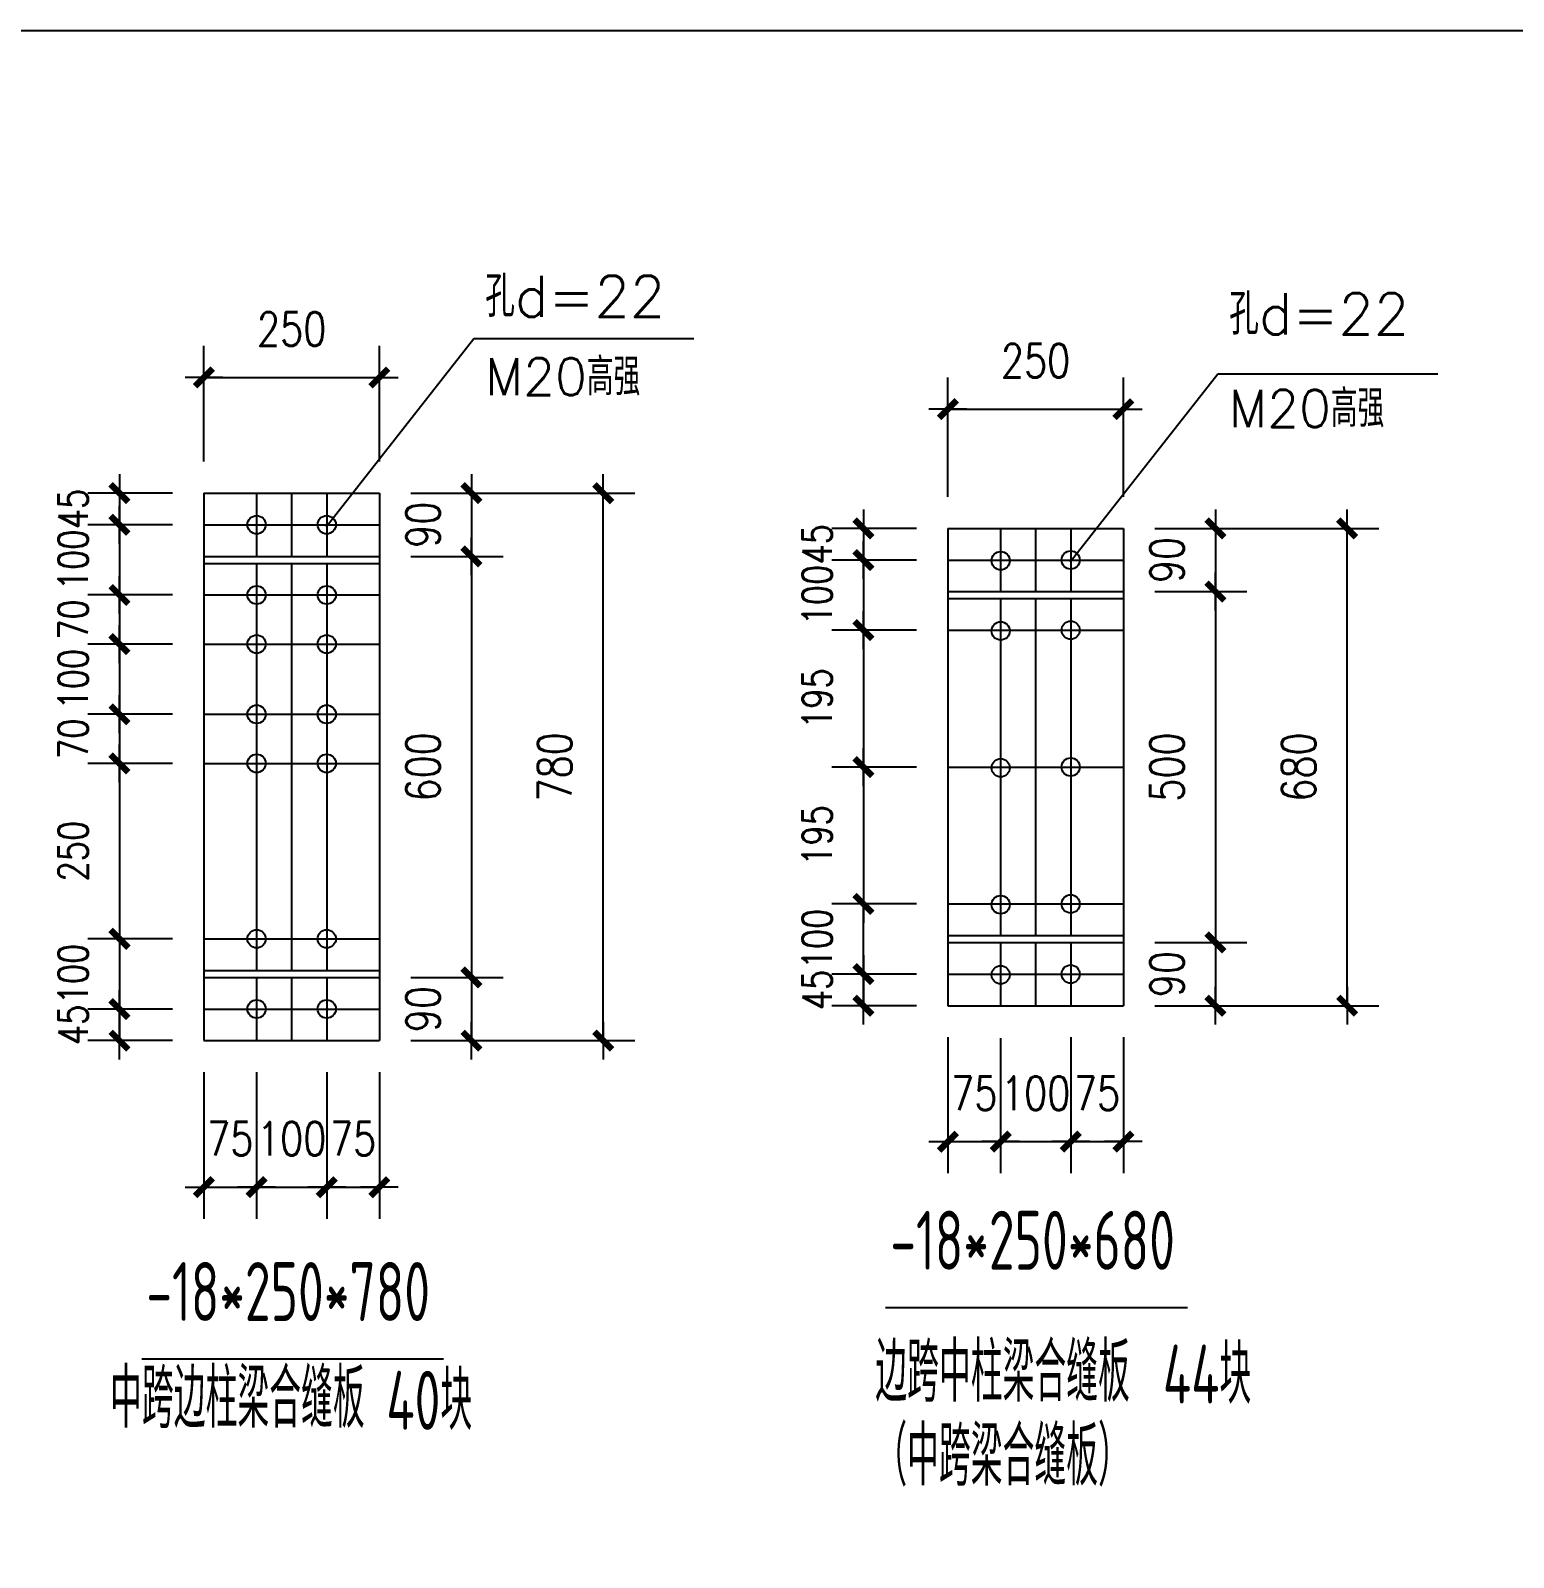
# Model space of a CAD drawing. Header units: millimetres. Extents: x 2451220 to 4527627, y -5186613 to -1639140.
# Drawn here: x 2460453 to 2464680, y -1681099 to -1676748 of the extents above; entities that cross this region are included whole.
import ezdxf

# ---------------------------------------------------------------- set-up
doc = ezdxf.new("R2010")
doc.units = ezdxf.units.MM
doc.header["$LTSCALE"] = 1000
doc.header["$PDMODE"] = 34
doc.linetypes.add('CENTER', pattern=[50.8, 31.75, -6.35, 6.35, -6.35])
doc.layers.add('轴线层', color=1, linetype='CENTER', lineweight=15)
doc.layers.add('钢架', color=7, linetype='Continuous', lineweight=25)
doc.styles.add('DIM_FONT', font='simplex.shx', dxfattribs={"width": 0.8, "bigfont": 'hztxt.shx'})
doc.styles.add('hz', font='gbenor.shx', dxfattribs={"width": 0.75, "height": 100, "bigfont": 'gbcbig.shx'})
doc.styles.get("Standard").update_dxf_attribs({"font": 'txt', "bigfont": 'gbcbig.shx'})
doc.dimstyles.new('WGH(2)', dxfattribs={"dimscale": 1.2, "dimtxt": 100, "dimasz": 0.5, "dimexe": 75, "dimexo": 75, "dimgap": 75, "dimtad": 1, "dimdec": 0, "dimlfac": 0.5, "dimzin": 0, "dimdsep": 46, "dimtxsty": 'DIM_FONT', "dimblk1": '_DIMX', "dimblk2": '_DIMX', "dimsah": 1, "dimcen": 0.09, "dimclrd": 3, "dimclre": 3, "dimclrt": 7, "dimadec": 0, "dimazin": 0, "dimtfac": 1, "dimtdec": 0, "dimtix": 1, "dimtmove": 2, "dimatfit": 3, "dimldrblk": '_DIMX', "dimfxl": 1, "dimtolj": 1, "dimtzin": 0, "dimarcsym": 0})

# ---------------------------------------------------------------- blocks, each defined once
blk = doc.blocks.new('_DIMX')
blk.add_line((-150, 0), (150, 0))
at = {"const_width": 50}
blk.add_lwpolyline([(-70, -70), (70, 70)], dxfattribs=at)
blk = doc.blocks.new('*D1633')
at = {"color": 3, "lineweight": -2}
for p, q in [((2460857.3, -1678066.5), (2460616.5, -1678066.5)), ((2460706.5, -1678066.2), (2460706.5, -1678065.8)), ((2460706.5, -1678066.5), (2460706.5, -1678156.5)), ((2460857.3, -1678156.5), (2460616.5, -1678156.5)), ((2460706.5, -1678156.9), (2460706.5, -1678157.3))]:
    blk.add_line(p, q, dxfattribs=at)
at = {"layer": 'Defpoints', "color": 0}
for p in [(2460947.3, -1678066.5), (2460706.5, -1678156.5), (2460947.3, -1678156.5)]:
    blk.add_point(p, dxfattribs=at)
at = {"color": 3, "lineweight": -2, "xscale": 0.36, "yscale": 0.36, "zscale": 0.36}
for p, rotation in [((2460706.5, -1678066.5), 270), ((2460706.5, -1678156.5), 90)]:
    blk.add_blockref('_DIMX', p, dxfattribs=dict(at, rotation=rotation))
at = {"color": 7, "insert": (2460574.5, -1678111.5), "char_height": 84, "attachment_point": 5, "rotation": 90, "style": 'DIM_FONT'}
blk.add_mtext('\\A1;45', dxfattribs=at)
blk = doc.blocks.new('*D1634')
at = {"color": 3, "lineweight": -2}
for p, q in [((2460767.3, -1678156.5), (2460616.5, -1678156.5)), ((2460706.5, -1678156.2), (2460706.5, -1678155.8)), ((2460706.5, -1678156.5), (2460706.5, -1678356.5)), ((2460857.3, -1678356.5), (2460616.5, -1678356.5)), ((2460706.5, -1678356.9), (2460706.5, -1678357.3))]:
    blk.add_line(p, q, dxfattribs=at)
at = {"layer": 'Defpoints', "color": 0}
for p in [(2460857.3, -1678156.5), (2460706.5, -1678356.5), (2460947.3, -1678356.5)]:
    blk.add_point(p, dxfattribs=at)
at = {"color": 3, "lineweight": -2, "xscale": 0.36, "yscale": 0.36, "zscale": 0.36}
for p, rotation in [((2460706.5, -1678156.5), 270), ((2460706.5, -1678356.5), 90)]:
    blk.add_blockref('_DIMX', p, dxfattribs=dict(at, rotation=rotation))
at = {"color": 7, "insert": (2460574.5, -1678256.5), "char_height": 84, "attachment_point": 5, "rotation": 90, "style": 'DIM_FONT'}
blk.add_mtext('\\A1;100', dxfattribs=at)
blk = doc.blocks.new('*D1635')
at = {"color": 3, "lineweight": -2}
for p, q in [((2460857.3, -1678356.5), (2460616.5, -1678356.5)), ((2460706.5, -1678356.2), (2460706.5, -1678355.8)), ((2460706.5, -1678356.5), (2460706.5, -1678496.5)), ((2460857.3, -1678496.5), (2460616.5, -1678496.5)), ((2460706.5, -1678496.9), (2460706.5, -1678497.3))]:
    blk.add_line(p, q, dxfattribs=at)
at = {"layer": 'Defpoints', "color": 0}
for p in [(2460947.3, -1678356.5), (2460706.5, -1678496.5), (2460947.3, -1678496.5)]:
    blk.add_point(p, dxfattribs=at)
at = {"color": 3, "lineweight": -2, "xscale": 0.36, "yscale": 0.36, "zscale": 0.36}
for p, rotation in [((2460706.5, -1678356.5), 270), ((2460706.5, -1678496.5), 90)]:
    blk.add_blockref('_DIMX', p, dxfattribs=dict(at, rotation=rotation))
at = {"color": 7, "insert": (2460574.5, -1678426.5), "char_height": 84, "attachment_point": 5, "rotation": 90, "style": 'DIM_FONT'}
blk.add_mtext('\\A1;70', dxfattribs=at)
blk = doc.blocks.new('*D1636')
at = {"color": 3, "lineweight": -2}
for p, q in [((2460857.3, -1679536.5), (2460616.5, -1679536.5)), ((2460706.5, -1679536.2), (2460706.5, -1679535.8)), ((2460706.5, -1679536.5), (2460706.5, -1679626.5)), ((2460857.3, -1679626.5), (2460616.5, -1679626.5)), ((2460706.5, -1679626.9), (2460706.5, -1679627.3))]:
    blk.add_line(p, q, dxfattribs=at)
at = {"layer": 'Defpoints', "color": 0}
for p in [(2460947.3, -1679536.5), (2460706.5, -1679626.5), (2460947.3, -1679626.5)]:
    blk.add_point(p, dxfattribs=at)
at = {"color": 3, "lineweight": -2, "xscale": 0.36, "yscale": 0.36, "zscale": 0.36}
for p, rotation in [((2460706.5, -1679536.5), 270), ((2460706.5, -1679626.5), 90)]:
    blk.add_blockref('_DIMX', p, dxfattribs=dict(at, rotation=rotation))
at = {"color": 7, "insert": (2460574.5, -1679581.5), "char_height": 84, "attachment_point": 5, "rotation": 90, "style": 'DIM_FONT'}
blk.add_mtext('\\A1;45', dxfattribs=at)
blk = doc.blocks.new('*D1637')
at = {"color": 3, "lineweight": -2}
for p, q in [((2460947.3, -1677976.5), (2460947.3, -1677646.7)), ((2461447.3, -1677976.5), (2461447.3, -1677646.7)), ((2460947.7, -1677736.7), (2461447, -1677736.7))]:
    blk.add_line(p, q, dxfattribs=at)
at = {"layer": 'Defpoints', "color": 0}
for p in [(2461447.3, -1677736.7), (2460947.3, -1678066.5), (2461447.3, -1678066.5)]:
    blk.add_point(p, dxfattribs=at)
at = {"color": 3, "lineweight": -2, "xscale": 0.36, "yscale": 0.36, "zscale": 0.36, "rotation": 180}
blk.add_blockref('_DIMX', (2460947.3, -1677736.7), dxfattribs=at)
at = {"color": 3, "lineweight": -2, "xscale": 0.36, "yscale": 0.36, "zscale": 0.36}
blk.add_blockref('_DIMX', (2461447.3, -1677736.7), dxfattribs=at)
at = {"color": 7, "insert": (2461197.3, -1677598.7), "char_height": 96, "attachment_point": 5, "style": 'DIM_FONT'}
blk.add_mtext('\\A1;250', dxfattribs=at)
blk = doc.blocks.new('*D350')
at = {"color": 3, "lineweight": -2}
for p, q in [((2461537.3, -1678066.5), (2461799.7, -1678066.5)), ((2461709.7, -1678066.2), (2461709.7, -1678065.8)), ((2461709.7, -1678066.5), (2461709.7, -1678246.5)), ((2461537.3, -1678246.5), (2461799.7, -1678246.5)), ((2461709.7, -1678246.9), (2461709.7, -1678247.3))]:
    blk.add_line(p, q, dxfattribs=at)
at = {"layer": 'Defpoints', "color": 0}
for p in [(2461447.3, -1678066.5), (2461447.3, -1678246.5), (2461709.7, -1678246.5)]:
    blk.add_point(p, dxfattribs=at)
at = {"color": 3, "lineweight": -2, "xscale": 0.36, "yscale": 0.36, "zscale": 0.36}
for p, rotation in [((2461709.7, -1678066.5), 270), ((2461709.7, -1678246.5), 90)]:
    blk.add_blockref('_DIMX', p, dxfattribs=dict(at, rotation=rotation))
at = {"color": 7, "insert": (2461571.7, -1678156.5), "char_height": 96, "attachment_point": 5, "rotation": 90, "style": 'DIM_FONT'}
blk.add_mtext('\\A1;90', dxfattribs=at)
blk = doc.blocks.new('*D1638')
at = {"color": 3, "lineweight": -2}
for p, q in [((2461537.3, -1678246.5), (2461799.7, -1678246.5)), ((2461709.7, -1678246.9), (2461709.7, -1679446.2)), ((2461537.3, -1679446.5), (2461799.7, -1679446.5))]:
    blk.add_line(p, q, dxfattribs=at)
at = {"layer": 'Defpoints', "color": 0}
for p in [(2461447.3, -1678246.5), (2461447.3, -1679446.5), (2461709.7, -1679446.5)]:
    blk.add_point(p, dxfattribs=at)
at = {"color": 3, "lineweight": -2, "xscale": 0.36, "yscale": 0.36, "zscale": 0.36}
for p, rotation in [((2461709.7, -1678246.5), 90), ((2461709.7, -1679446.5), 270)]:
    blk.add_blockref('_DIMX', p, dxfattribs=dict(at, rotation=rotation))
at = {"color": 7, "insert": (2461571.7, -1678846.5), "char_height": 96, "attachment_point": 5, "rotation": 90, "style": 'DIM_FONT'}
blk.add_mtext('\\A1;600', dxfattribs=at)
blk = doc.blocks.new('*D1639')
at = {"color": 3, "lineweight": -2}
for p, q in [((2461537.3, -1679446.5), (2461799.7, -1679446.5)), ((2461709.7, -1679446.2), (2461709.7, -1679445.8)), ((2461709.7, -1679446.5), (2461709.7, -1679626.5)), ((2461537.3, -1679626.5), (2461799.7, -1679626.5)), ((2461709.7, -1679626.9), (2461709.7, -1679627.3))]:
    blk.add_line(p, q, dxfattribs=at)
at = {"layer": 'Defpoints', "color": 0}
for p in [(2461447.3, -1679446.5), (2461447.3, -1679626.5), (2461709.7, -1679626.5)]:
    blk.add_point(p, dxfattribs=at)
at = {"color": 3, "lineweight": -2, "xscale": 0.36, "yscale": 0.36, "zscale": 0.36}
for p, rotation in [((2461709.7, -1679446.5), 270), ((2461709.7, -1679626.5), 90)]:
    blk.add_blockref('_DIMX', p, dxfattribs=dict(at, rotation=rotation))
at = {"color": 7, "insert": (2461571.7, -1679536.5), "char_height": 96, "attachment_point": 5, "rotation": 90, "style": 'DIM_FONT'}
blk.add_mtext('\\A1;90', dxfattribs=at)
blk = doc.blocks.new('*D1640')
at = {"color": 3, "lineweight": -2}
for p, q in [((2461537.3, -1678066.5), (2462175.3, -1678066.5)), ((2462085.3, -1679626.2), (2462085.3, -1678066.9)), ((2461537.3, -1679626.5), (2462175.3, -1679626.5))]:
    blk.add_line(p, q, dxfattribs=at)
at = {"layer": 'Defpoints', "color": 0}
for p in [(2461447.3, -1678066.5), (2462085.3, -1678066.5), (2461447.3, -1679626.5)]:
    blk.add_point(p, dxfattribs=at)
at = {"color": 3, "lineweight": -2, "xscale": 0.36, "yscale": 0.36, "zscale": 0.36}
for p, rotation in [((2462085.3, -1678066.5), 90), ((2462085.3, -1679626.5), 270)]:
    blk.add_blockref('_DIMX', p, dxfattribs=dict(at, rotation=rotation))
at = {"color": 7, "insert": (2461947.3, -1678846.5), "char_height": 96, "attachment_point": 5, "rotation": 90, "style": 'DIM_FONT'}
blk.add_mtext('\\A1;780', dxfattribs=at)
blk = doc.blocks.new('*D351')
at = {"color": 3, "lineweight": -2}
for p, q in [((2460947.3, -1679716.5), (2460947.3, -1680134)), ((2461097.3, -1679716.5), (2461097.3, -1680134)), ((2460947, -1680044), (2460946.6, -1680044)), ((2460947.3, -1680044), (2461097.3, -1680044)), ((2461097.7, -1680044), (2461098, -1680044))]:
    blk.add_line(p, q, dxfattribs=at)
at = {"layer": 'Defpoints', "color": 0}
for p in [(2460947.3, -1679626.5), (2461097.3, -1679626.5), (2461097.3, -1680044)]:
    blk.add_point(p, dxfattribs=at)
at = {"color": 3, "lineweight": -2, "xscale": 0.36, "yscale": 0.36, "zscale": 0.36}
blk.add_blockref('_DIMX', (2460947.3, -1680044), dxfattribs=at)
at = {"color": 3, "lineweight": -2, "xscale": 0.36, "yscale": 0.36, "zscale": 0.36, "rotation": 180}
blk.add_blockref('_DIMX', (2461097.3, -1680044), dxfattribs=at)
at = {"color": 7, "insert": (2461022.3, -1679906), "char_height": 96, "attachment_point": 5, "style": 'DIM_FONT'}
blk.add_mtext('\\A1;75', dxfattribs=at)
blk = doc.blocks.new('*D1641')
at = {"color": 3, "lineweight": -2}
for p, q in [((2461097.3, -1679716.5), (2461097.3, -1680134)), ((2461297.3, -1679716.5), (2461297.3, -1680134)), ((2461097, -1680044), (2461096.6, -1680044)), ((2461097.3, -1680044), (2461297.3, -1680044)), ((2461297.7, -1680044), (2461298, -1680044))]:
    blk.add_line(p, q, dxfattribs=at)
at = {"layer": 'Defpoints', "color": 0}
for p in [(2461097.3, -1679626.5), (2461297.3, -1679626.5), (2461297.3, -1680044)]:
    blk.add_point(p, dxfattribs=at)
at = {"color": 3, "lineweight": -2, "xscale": 0.36, "yscale": 0.36, "zscale": 0.36}
blk.add_blockref('_DIMX', (2461097.3, -1680044), dxfattribs=at)
at = {"color": 3, "lineweight": -2, "xscale": 0.36, "yscale": 0.36, "zscale": 0.36, "rotation": 180}
blk.add_blockref('_DIMX', (2461297.3, -1680044), dxfattribs=at)
at = {"color": 7, "insert": (2461197.3, -1679906), "char_height": 96, "attachment_point": 5, "style": 'DIM_FONT'}
blk.add_mtext('\\A1;100', dxfattribs=at)
blk = doc.blocks.new('*D1642')
at = {"color": 3, "lineweight": -2}
for p, q in [((2461297.3, -1679716.5), (2461297.3, -1680134)), ((2461447.3, -1679716.5), (2461447.3, -1680134)), ((2461297, -1680044), (2461296.6, -1680044)), ((2461297.3, -1680044), (2461447.3, -1680044)), ((2461447.7, -1680044), (2461448, -1680044))]:
    blk.add_line(p, q, dxfattribs=at)
at = {"layer": 'Defpoints', "color": 0}
for p in [(2461297.3, -1679626.5), (2461447.3, -1679626.5), (2461447.3, -1680044)]:
    blk.add_point(p, dxfattribs=at)
at = {"color": 3, "lineweight": -2, "xscale": 0.36, "yscale": 0.36, "zscale": 0.36}
blk.add_blockref('_DIMX', (2461297.3, -1680044), dxfattribs=at)
at = {"color": 3, "lineweight": -2, "xscale": 0.36, "yscale": 0.36, "zscale": 0.36, "rotation": 180}
blk.add_blockref('_DIMX', (2461447.3, -1680044), dxfattribs=at)
at = {"color": 7, "insert": (2461372.3, -1679906), "char_height": 96, "attachment_point": 5, "style": 'DIM_FONT'}
blk.add_mtext('\\A1;75', dxfattribs=at)
blk = doc.blocks.new('*D1643')
at = {"color": 3, "lineweight": -2}
for p, q in [((2460857.3, -1679336.5), (2460616.5, -1679336.5)), ((2460706.5, -1679336.2), (2460706.5, -1679335.8)), ((2460706.5, -1679336.5), (2460706.5, -1679536.5)), ((2460857.3, -1679536.5), (2460616.5, -1679536.5)), ((2460706.5, -1679536.9), (2460706.5, -1679537.3))]:
    blk.add_line(p, q, dxfattribs=at)
at = {"layer": 'Defpoints', "color": 0}
for p in [(2460947.3, -1679336.5), (2460706.5, -1679536.5), (2460947.3, -1679536.5)]:
    blk.add_point(p, dxfattribs=at)
at = {"color": 3, "lineweight": -2, "xscale": 0.36, "yscale": 0.36, "zscale": 0.36}
for p, rotation in [((2460706.5, -1679336.5), 270), ((2460706.5, -1679536.5), 90)]:
    blk.add_blockref('_DIMX', p, dxfattribs=dict(at, rotation=rotation))
at = {"color": 7, "insert": (2460574.5, -1679436.5), "char_height": 84, "attachment_point": 5, "rotation": 90, "style": 'DIM_FONT'}
blk.add_mtext('\\A1;100', dxfattribs=at)
blk = doc.blocks.new('*D352')
at = {"color": 3, "lineweight": -2}
for p, q in [((2460857.3, -1678836.5), (2460616.5, -1678836.5)), ((2460706.5, -1678836.9), (2460706.5, -1679336.2)), ((2460857.3, -1679336.5), (2460616.5, -1679336.5))]:
    blk.add_line(p, q, dxfattribs=at)
at = {"layer": 'Defpoints', "color": 0}
for p in [(2460947.3, -1678836.5), (2460706.5, -1679336.5), (2460947.3, -1679336.5)]:
    blk.add_point(p, dxfattribs=at)
at = {"color": 3, "lineweight": -2, "xscale": 0.36, "yscale": 0.36, "zscale": 0.36}
for p, rotation in [((2460706.5, -1678836.5), 90), ((2460706.5, -1679336.5), 270)]:
    blk.add_blockref('_DIMX', p, dxfattribs=dict(at, rotation=rotation))
at = {"color": 7, "insert": (2460574.5, -1679086.5), "char_height": 84, "attachment_point": 5, "rotation": 90, "style": 'DIM_FONT'}
blk.add_mtext('\\A1;250', dxfattribs=at)
blk = doc.blocks.new('*D353')
at = {"color": 3, "lineweight": -2}
for p, q in [((2460857.3, -1678696.5), (2460616.5, -1678696.5)), ((2460706.5, -1678696.2), (2460706.5, -1678695.8)), ((2460706.5, -1678696.5), (2460706.5, -1678836.5)), ((2460857.3, -1678836.5), (2460616.5, -1678836.5)), ((2460706.5, -1678836.9), (2460706.5, -1678837.3))]:
    blk.add_line(p, q, dxfattribs=at)
at = {"layer": 'Defpoints', "color": 0}
for p in [(2460947.3, -1678696.5), (2460706.5, -1678836.5), (2460947.3, -1678836.5)]:
    blk.add_point(p, dxfattribs=at)
at = {"color": 3, "lineweight": -2, "xscale": 0.36, "yscale": 0.36, "zscale": 0.36}
for p, rotation in [((2460706.5, -1678696.5), 270), ((2460706.5, -1678836.5), 90)]:
    blk.add_blockref('_DIMX', p, dxfattribs=dict(at, rotation=rotation))
at = {"color": 7, "insert": (2460574.5, -1678766.5), "char_height": 84, "attachment_point": 5, "rotation": 90, "style": 'DIM_FONT'}
blk.add_mtext('\\A1;70', dxfattribs=at)
blk = doc.blocks.new('*D354')
at = {"color": 3, "lineweight": -2}
for p, q in [((2460857.3, -1678496.5), (2460616.5, -1678496.5)), ((2460706.5, -1678496.2), (2460706.5, -1678495.8)), ((2460706.5, -1678496.5), (2460706.5, -1678696.5)), ((2460857.3, -1678696.5), (2460616.5, -1678696.5)), ((2460706.5, -1678696.9), (2460706.5, -1678697.3))]:
    blk.add_line(p, q, dxfattribs=at)
at = {"layer": 'Defpoints', "color": 0}
for p in [(2460947.3, -1678496.5), (2460706.5, -1678696.5), (2460947.3, -1678696.5)]:
    blk.add_point(p, dxfattribs=at)
at = {"color": 3, "lineweight": -2, "xscale": 0.36, "yscale": 0.36, "zscale": 0.36}
for p, rotation in [((2460706.5, -1678496.5), 270), ((2460706.5, -1678696.5), 90)]:
    blk.add_blockref('_DIMX', p, dxfattribs=dict(at, rotation=rotation))
at = {"color": 7, "insert": (2460574.5, -1678596.5), "char_height": 84, "attachment_point": 5, "rotation": 90, "style": 'DIM_FONT'}
blk.add_mtext('\\A1;100', dxfattribs=at)
blk = doc.blocks.new('*D1644')
at = {"color": 3, "lineweight": -2}
for p, q in [((2462977.7, -1678166.9), (2462736.9, -1678166.9)), ((2462826.9, -1678166.5), (2462826.9, -1678166.1)), ((2462826.9, -1678166.9), (2462826.9, -1678256.9)), ((2462977.7, -1678256.9), (2462736.9, -1678256.9)), ((2462826.9, -1678257.2), (2462826.9, -1678257.6))]:
    blk.add_line(p, q, dxfattribs=at)
at = {"layer": 'Defpoints', "color": 0}
for p in [(2463067.7, -1678166.9), (2462826.9, -1678256.9), (2463067.7, -1678256.9)]:
    blk.add_point(p, dxfattribs=at)
at = {"color": 3, "lineweight": -2, "xscale": 0.36, "yscale": 0.36, "zscale": 0.36}
for p, rotation in [((2462826.9, -1678166.9), 270), ((2462826.9, -1678256.9), 90)]:
    blk.add_blockref('_DIMX', p, dxfattribs=dict(at, rotation=rotation))
at = {"color": 7, "insert": (2462694.9, -1678211.9), "char_height": 84, "attachment_point": 5, "rotation": 90, "style": 'DIM_FONT'}
blk.add_mtext('\\A1;45', dxfattribs=at)
blk = doc.blocks.new('*D1645')
at = {"color": 3, "lineweight": -2}
for p, q in [((2462887.7, -1678256.9), (2462736.9, -1678256.9)), ((2462826.9, -1678256.5), (2462826.9, -1678256.1)), ((2462826.9, -1678256.9), (2462826.9, -1678456.9)), ((2462977.7, -1678456.9), (2462736.9, -1678456.9)), ((2462826.9, -1678457.2), (2462826.9, -1678457.6))]:
    blk.add_line(p, q, dxfattribs=at)
at = {"layer": 'Defpoints', "color": 0}
for p in [(2462977.7, -1678256.9), (2462826.9, -1678456.9), (2463067.7, -1678456.9)]:
    blk.add_point(p, dxfattribs=at)
at = {"color": 3, "lineweight": -2, "xscale": 0.36, "yscale": 0.36, "zscale": 0.36}
for p, rotation in [((2462826.9, -1678256.9), 270), ((2462826.9, -1678456.9), 90)]:
    blk.add_blockref('_DIMX', p, dxfattribs=dict(at, rotation=rotation))
at = {"color": 7, "insert": (2462694.9, -1678356.9), "char_height": 84, "attachment_point": 5, "rotation": 90, "style": 'DIM_FONT'}
blk.add_mtext('\\A1;100', dxfattribs=at)
blk = doc.blocks.new('*D1646')
at = {"color": 3, "lineweight": -2}
for p, q in [((2462977.7, -1678456.9), (2462736.9, -1678456.9)), ((2462826.9, -1678457.2), (2462826.9, -1678846.5)), ((2462977.7, -1678846.9), (2462736.9, -1678846.9))]:
    blk.add_line(p, q, dxfattribs=at)
at = {"layer": 'Defpoints', "color": 0}
for p in [(2463067.7, -1678456.9), (2462826.9, -1678846.9), (2463067.7, -1678846.9)]:
    blk.add_point(p, dxfattribs=at)
at = {"color": 3, "lineweight": -2, "xscale": 0.36, "yscale": 0.36, "zscale": 0.36}
for p, rotation in [((2462826.9, -1678456.9), 90), ((2462826.9, -1678846.9), 270)]:
    blk.add_blockref('_DIMX', p, dxfattribs=dict(at, rotation=rotation))
at = {"color": 7, "insert": (2462694.9, -1678651.9), "char_height": 84, "attachment_point": 5, "rotation": 90, "style": 'DIM_FONT'}
blk.add_mtext('\\A1;195', dxfattribs=at)
blk = doc.blocks.new('*D1647')
at = {"color": 3, "lineweight": -2}
for p, q in [((2462977.7, -1679436.9), (2462736.9, -1679436.9)), ((2462826.9, -1679436.5), (2462826.9, -1679436.1)), ((2462826.9, -1679436.9), (2462826.9, -1679526.9)), ((2462977.7, -1679526.9), (2462736.9, -1679526.9)), ((2462826.9, -1679527.2), (2462826.9, -1679527.6))]:
    blk.add_line(p, q, dxfattribs=at)
at = {"layer": 'Defpoints', "color": 0}
for p in [(2463067.7, -1679436.9), (2462826.9, -1679526.9), (2463067.7, -1679526.9)]:
    blk.add_point(p, dxfattribs=at)
at = {"color": 3, "lineweight": -2, "xscale": 0.36, "yscale": 0.36, "zscale": 0.36}
for p, rotation in [((2462826.9, -1679436.9), 270), ((2462826.9, -1679526.9), 90)]:
    blk.add_blockref('_DIMX', p, dxfattribs=dict(at, rotation=rotation))
at = {"color": 7, "insert": (2462694.9, -1679481.9), "char_height": 84, "attachment_point": 5, "rotation": 90, "style": 'DIM_FONT'}
blk.add_mtext('\\A1;45', dxfattribs=at)
blk = doc.blocks.new('*D1648')
at = {"color": 3, "lineweight": -2}
for p, q in [((2463067.7, -1678076.9), (2463067.7, -1677737)), ((2463567.7, -1678076.9), (2463567.7, -1677737)), ((2463068.1, -1677827), (2463567.4, -1677827))]:
    blk.add_line(p, q, dxfattribs=at)
at = {"layer": 'Defpoints', "color": 0}
for p in [(2463567.7, -1677827), (2463067.7, -1678166.9), (2463567.7, -1678166.9)]:
    blk.add_point(p, dxfattribs=at)
at = {"color": 3, "lineweight": -2, "xscale": 0.36, "yscale": 0.36, "zscale": 0.36, "rotation": 180}
blk.add_blockref('_DIMX', (2463067.7, -1677827), dxfattribs=at)
at = {"color": 3, "lineweight": -2, "xscale": 0.36, "yscale": 0.36, "zscale": 0.36}
blk.add_blockref('_DIMX', (2463567.7, -1677827), dxfattribs=at)
at = {"color": 7, "insert": (2463317.7, -1677689), "char_height": 96, "attachment_point": 5, "style": 'DIM_FONT'}
blk.add_mtext('\\A1;250', dxfattribs=at)
blk = doc.blocks.new('*D355')
at = {"color": 3, "lineweight": -2}
for p, q in [((2463657.7, -1678166.9), (2463920.1, -1678166.9)), ((2463830.1, -1678166.5), (2463830.1, -1678166.1)), ((2463830.1, -1678166.9), (2463830.1, -1678346.9)), ((2463657.7, -1678346.9), (2463920.1, -1678346.9)), ((2463830.1, -1678347.2), (2463830.1, -1678347.6))]:
    blk.add_line(p, q, dxfattribs=at)
at = {"layer": 'Defpoints', "color": 0}
for p in [(2463567.7, -1678166.9), (2463567.7, -1678346.9), (2463830.1, -1678346.9)]:
    blk.add_point(p, dxfattribs=at)
at = {"color": 3, "lineweight": -2, "xscale": 0.36, "yscale": 0.36, "zscale": 0.36}
for p, rotation in [((2463830.1, -1678166.9), 270), ((2463830.1, -1678346.9), 90)]:
    blk.add_blockref('_DIMX', p, dxfattribs=dict(at, rotation=rotation))
at = {"color": 7, "insert": (2463692.1, -1678256.9), "char_height": 96, "attachment_point": 5, "rotation": 90, "style": 'DIM_FONT'}
blk.add_mtext('\\A1;90', dxfattribs=at)
blk = doc.blocks.new('*D1649')
at = {"color": 3, "lineweight": -2}
for p, q in [((2463657.7, -1678346.9), (2463920.1, -1678346.9)), ((2463830.1, -1678347.2), (2463830.1, -1679346.5)), ((2463657.7, -1679346.9), (2463920.1, -1679346.9))]:
    blk.add_line(p, q, dxfattribs=at)
at = {"layer": 'Defpoints', "color": 0}
for p in [(2463567.7, -1678346.9), (2463567.7, -1679346.9), (2463830.1, -1679346.9)]:
    blk.add_point(p, dxfattribs=at)
at = {"color": 3, "lineweight": -2, "xscale": 0.36, "yscale": 0.36, "zscale": 0.36}
for p, rotation in [((2463830.1, -1678346.9), 90), ((2463830.1, -1679346.9), 270)]:
    blk.add_blockref('_DIMX', p, dxfattribs=dict(at, rotation=rotation))
at = {"color": 7, "insert": (2463692.1, -1678846.9), "char_height": 96, "attachment_point": 5, "rotation": 90, "style": 'DIM_FONT'}
blk.add_mtext('\\A1;500', dxfattribs=at)
blk = doc.blocks.new('*D1650')
at = {"color": 3, "lineweight": -2}
for p, q in [((2463657.7, -1679346.9), (2463920.1, -1679346.9)), ((2463830.1, -1679346.5), (2463830.1, -1679346.1)), ((2463830.1, -1679346.9), (2463830.1, -1679526.9)), ((2463657.7, -1679526.9), (2463920.1, -1679526.9)), ((2463830.1, -1679527.2), (2463830.1, -1679527.6))]:
    blk.add_line(p, q, dxfattribs=at)
at = {"layer": 'Defpoints', "color": 0}
for p in [(2463567.7, -1679346.9), (2463567.7, -1679526.9), (2463830.1, -1679526.9)]:
    blk.add_point(p, dxfattribs=at)
at = {"color": 3, "lineweight": -2, "xscale": 0.36, "yscale": 0.36, "zscale": 0.36}
for p, rotation in [((2463830.1, -1679346.9), 270), ((2463830.1, -1679526.9), 90)]:
    blk.add_blockref('_DIMX', p, dxfattribs=dict(at, rotation=rotation))
at = {"color": 7, "insert": (2463692.1, -1679436.9), "char_height": 96, "attachment_point": 5, "rotation": 90, "style": 'DIM_FONT'}
blk.add_mtext('\\A1;90', dxfattribs=at)
blk = doc.blocks.new('*D1651')
at = {"color": 3, "lineweight": -2}
for p, q in [((2463657.7, -1678166.9), (2464295.7, -1678166.9)), ((2464205.7, -1679526.5), (2464205.7, -1678167.2)), ((2463657.7, -1679526.9), (2464295.7, -1679526.9))]:
    blk.add_line(p, q, dxfattribs=at)
at = {"layer": 'Defpoints', "color": 0}
for p in [(2463567.7, -1678166.9), (2464205.7, -1678166.9), (2463567.7, -1679526.9)]:
    blk.add_point(p, dxfattribs=at)
at = {"color": 3, "lineweight": -2, "xscale": 0.36, "yscale": 0.36, "zscale": 0.36}
for p, rotation in [((2464205.7, -1678166.9), 90), ((2464205.7, -1679526.9), 270)]:
    blk.add_blockref('_DIMX', p, dxfattribs=dict(at, rotation=rotation))
at = {"color": 7, "insert": (2464067.7, -1678846.9), "char_height": 96, "attachment_point": 5, "rotation": 90, "style": 'DIM_FONT'}
blk.add_mtext('\\A1;680', dxfattribs=at)
blk = doc.blocks.new('*D356')
at = {"color": 3, "lineweight": -2}
for p, q in [((2463067.7, -1679616.9), (2463067.7, -1680004.3)), ((2463218, -1679619), (2463218, -1680004.3)), ((2463067.4, -1679914.3), (2463067, -1679914.3)), ((2463067.7, -1679914.3), (2463218, -1679914.3)), ((2463218.3, -1679914.3), (2463218.7, -1679914.3))]:
    blk.add_line(p, q, dxfattribs=at)
at = {"layer": 'Defpoints', "color": 0}
for p in [(2463067.7, -1679526.9), (2463218, -1679529), (2463218, -1679914.3)]:
    blk.add_point(p, dxfattribs=at)
at = {"color": 3, "lineweight": -2, "xscale": 0.36, "yscale": 0.36, "zscale": 0.36}
blk.add_blockref('_DIMX', (2463067.7, -1679914.3), dxfattribs=at)
at = {"color": 3, "lineweight": -2, "xscale": 0.36, "yscale": 0.36, "zscale": 0.36, "rotation": 180}
blk.add_blockref('_DIMX', (2463218, -1679914.3), dxfattribs=at)
at = {"color": 7, "insert": (2463142.8, -1679776.3), "char_height": 96, "attachment_point": 5, "style": 'DIM_FONT'}
blk.add_mtext('\\A1;75', dxfattribs=at)
blk = doc.blocks.new('*D1652')
at = {"color": 3, "lineweight": -2}
for p, q in [((2463218, -1679619), (2463218, -1680004.3)), ((2463417.7, -1679616.9), (2463417.7, -1680004.3)), ((2463217.6, -1679914.3), (2463217.2, -1679914.3)), ((2463218, -1679914.3), (2463417.7, -1679914.3)), ((2463418.1, -1679914.3), (2463418.4, -1679914.3))]:
    blk.add_line(p, q, dxfattribs=at)
at = {"layer": 'Defpoints', "color": 0}
for p in [(2463218, -1679529), (2463417.7, -1679526.9), (2463417.7, -1679914.3)]:
    blk.add_point(p, dxfattribs=at)
at = {"color": 3, "lineweight": -2, "xscale": 0.36, "yscale": 0.36, "zscale": 0.36}
blk.add_blockref('_DIMX', (2463218, -1679914.3), dxfattribs=at)
at = {"color": 3, "lineweight": -2, "xscale": 0.36, "yscale": 0.36, "zscale": 0.36, "rotation": 180}
blk.add_blockref('_DIMX', (2463417.7, -1679914.3), dxfattribs=at)
at = {"color": 7, "insert": (2463317.8, -1679776.3), "char_height": 96, "attachment_point": 5, "style": 'DIM_FONT'}
blk.add_mtext('\\A1;100', dxfattribs=at)
blk = doc.blocks.new('*D1653')
at = {"color": 3, "lineweight": -2}
for p, q in [((2463417.7, -1679616.9), (2463417.7, -1680004.3)), ((2463567.7, -1679616.9), (2463567.7, -1680004.3)), ((2463417.4, -1679914.3), (2463417, -1679914.3)), ((2463417.7, -1679914.3), (2463567.7, -1679914.3)), ((2463568.1, -1679914.3), (2463568.4, -1679914.3))]:
    blk.add_line(p, q, dxfattribs=at)
at = {"layer": 'Defpoints', "color": 0}
for p in [(2463417.7, -1679526.9), (2463567.7, -1679526.9), (2463567.7, -1679914.3)]:
    blk.add_point(p, dxfattribs=at)
at = {"color": 3, "lineweight": -2, "xscale": 0.36, "yscale": 0.36, "zscale": 0.36}
blk.add_blockref('_DIMX', (2463417.7, -1679914.3), dxfattribs=at)
at = {"color": 3, "lineweight": -2, "xscale": 0.36, "yscale": 0.36, "zscale": 0.36, "rotation": 180}
blk.add_blockref('_DIMX', (2463567.7, -1679914.3), dxfattribs=at)
at = {"color": 7, "insert": (2463492.7, -1679776.3), "char_height": 96, "attachment_point": 5, "style": 'DIM_FONT'}
blk.add_mtext('\\A1;75', dxfattribs=at)
blk = doc.blocks.new('*D1654')
at = {"color": 3, "lineweight": -2}
for p, q in [((2462977.7, -1679236.9), (2462736.9, -1679236.9)), ((2462826.9, -1679236.5), (2462826.9, -1679236.1)), ((2462826.9, -1679436.9), (2462826.9, -1679236.9)), ((2462887.7, -1679436.9), (2462736.9, -1679436.9)), ((2462826.9, -1679437.2), (2462826.9, -1679437.6))]:
    blk.add_line(p, q, dxfattribs=at)
at = {"layer": 'Defpoints', "color": 0}
for p in [(2462826.9, -1679236.9), (2463067.7, -1679236.9), (2462977.7, -1679436.9)]:
    blk.add_point(p, dxfattribs=at)
at = {"color": 3, "lineweight": -2, "xscale": 0.36, "yscale": 0.36, "zscale": 0.36}
for p, rotation in [((2462826.9, -1679236.9), 270), ((2462826.9, -1679436.9), 90)]:
    blk.add_blockref('_DIMX', p, dxfattribs=dict(at, rotation=rotation))
at = {"color": 7, "insert": (2462694.9, -1679336.9), "char_height": 84, "attachment_point": 5, "rotation": 90, "style": 'DIM_FONT'}
blk.add_mtext('\\A1;100', dxfattribs=at)
blk = doc.blocks.new('*D357')
at = {"color": 3, "lineweight": -2}
for p, q in [((2462977.7, -1678846.9), (2462736.9, -1678846.9)), ((2462826.9, -1678847.2), (2462826.9, -1679236.5)), ((2462977.7, -1679236.9), (2462736.9, -1679236.9))]:
    blk.add_line(p, q, dxfattribs=at)
at = {"layer": 'Defpoints', "color": 0}
for p in [(2463067.7, -1678846.9), (2462826.9, -1679236.9), (2463067.7, -1679236.9)]:
    blk.add_point(p, dxfattribs=at)
at = {"color": 3, "lineweight": -2, "xscale": 0.36, "yscale": 0.36, "zscale": 0.36}
for p, rotation in [((2462826.9, -1678846.9), 90), ((2462826.9, -1679236.9), 270)]:
    blk.add_blockref('_DIMX', p, dxfattribs=dict(at, rotation=rotation))
at = {"color": 7, "insert": (2462694.9, -1679041.9), "char_height": 84, "attachment_point": 5, "rotation": 90, "style": 'DIM_FONT'}
blk.add_mtext('\\A1;195', dxfattribs=at)

msp = doc.modelspace()

# ---------------------------------------------------------------- linework, layer by layer
for p, q in [((2461716.7, -1677626.9), (2461296, -1678162.9)), ((2462343.9, -1677626.9), (2461716.7, -1677626.9)), ((2463837.1, -1677727.3), (2463416.4, -1678263.3)), ((2464464.3, -1677727.3), (2463837.1, -1677727.3)), ((2460947.3, -1678066.5), (2460947.3, -1679626.5)), ((2460947.3, -1678066.5), (2461447.3, -1678066.5)), ((2461097.3, -1678066.5), (2461097.3, -1678246.5)), ((2461197.3, -1678066.5), (2461197.3, -1678246.5)), ((2461297.3, -1678066.5), (2461297.3, -1678246.5)), ((2461447.3, -1678066.5), (2461447.3, -1679626.5)), ((2460947.3, -1678156.5), (2461447.3, -1678156.5)), ((2463067.7, -1678166.9), (2463067.7, -1679526.9)), ((2463067.7, -1678166.9), (2463567.7, -1678166.9)), ((2463218, -1678169), (2463218, -1678349)), ((2463317.7, -1678166.9), (2463317.7, -1678346.9)), ((2463417.7, -1678166.9), (2463417.7, -1678346.9)), ((2463567.7, -1678166.9), (2463567.7, -1679526.9)), ((2460947.3, -1678246.5), (2461447.3, -1678246.5)), ((2460947.3, -1678266.5), (2461447.3, -1678266.5)), ((2461097.3, -1678266.5), (2461097.3, -1679426.5)), ((2461197.3, -1678266.5), (2461197.3, -1679426.5)), ((2461297.3, -1678266.5), (2461297.3, -1679426.5)), ((2463067.7, -1678256.9), (2463567.7, -1678256.9)), ((2460947.3, -1678356.5), (2461447.3, -1678356.5)), ((2463067.7, -1678346.9), (2463567.7, -1678346.9)), ((2463067.7, -1678366.9), (2463567.7, -1678366.9)), ((2463218, -1678369), (2463218, -1679329)), ((2463317.7, -1678366.9), (2463317.7, -1679326.9)), ((2463417.7, -1678366.9), (2463417.7, -1679326.9)), ((2463067.7, -1678456.9), (2463567.7, -1678456.9)), ((2460947.3, -1678496.5), (2461447.3, -1678496.5)), ((2460947.3, -1678696.5), (2461447.3, -1678696.5)), ((2460947.3, -1678836.5), (2461447.3, -1678836.5)), ((2463067.7, -1678846.9), (2463567.7, -1678846.9)), ((2463067.7, -1679236.9), (2463567.7, -1679236.9)), ((2463067.7, -1679326.9), (2463567.7, -1679326.9)), ((2460947.3, -1679336.5), (2461447.3, -1679336.5)), ((2463067.7, -1679346.9), (2463567.7, -1679346.9)), ((2463218, -1679349), (2463218, -1679529)), ((2463317.7, -1679346.9), (2463317.7, -1679526.9)), ((2463417.7, -1679346.9), (2463417.7, -1679526.9)), ((2460947.3, -1679426.5), (2461447.3, -1679426.5)), ((2460947.3, -1679446.5), (2461447.3, -1679446.5)), ((2461097.3, -1679446.5), (2461097.3, -1679626.5)), ((2461197.3, -1679446.5), (2461197.3, -1679626.5)), ((2461297.3, -1679446.5), (2461297.3, -1679626.5)), ((2463067.7, -1679436.9), (2463567.7, -1679436.9)), ((2460947.3, -1679536.5), (2461447.3, -1679536.5)), ((2463067.7, -1679526.9), (2463567.7, -1679526.9)), ((2460947.3, -1679626.5), (2461447.3, -1679626.5)), ((2462890.2, -1680386.8), (2463750.5, -1680386.8)), ((2460769.8, -1680533), (2461630.1, -1680533))]:
    msp.add_line(p, q)
msp.add_lwpolyline([(2457524.9, -1676748.2), (2470981.3, -1676748.2), (2470981.3, -1687020.3), (2457524.9, -1687020.3)], close=True)
for centre in [(2461097.3, -1678156.5), (2461297.3, -1678156.5), (2463218, -1678259), (2463417.7, -1678256.9), (2461097.3, -1678356.5), (2461297.3, -1678356.5), (2463218, -1678459), (2463417.7, -1678456.9), (2461097.3, -1678496.5), (2461297.3, -1678496.5), (2461097.3, -1678696.5), (2461297.3, -1678696.5), (2461097.3, -1678836.5), (2461297.3, -1678836.5), (2463218, -1678849), (2463417.7, -1678846.9), (2463218, -1679239), (2463417.7, -1679236.9), (2461097.3, -1679336.5), (2461297.3, -1679336.5), (2463218, -1679439), (2463417.7, -1679436.9), (2461097.3, -1679536.5), (2461297.3, -1679536.5)]:
    msp.add_circle(centre, 26)

# ---------------------------------------------------------------- texts
at = {"layer": '轴线层', "color": 0, "linetype": 'ByBlock', "attachment_point": 1}
for s, insert, char_height, own_width in [('孔d=22', (2461748.9, -1677446.7), 117.6, 1446.473), ('孔d=22', (2463869.3, -1677497), 117.6, 1446.473), ('M20高强', (2461748.3, -1677681.8), 105.84, 1301.826), ('M20高强', (2463868.7, -1677772.2), 105.84, 1301.826)]:
    msp.add_mtext_dynamic_manual_height_columns(s, width=1506.743, gutter_width=12.5, heights=[336], dxfattribs=dict(at, insert=insert, char_height=char_height)).dxf.set("width", own_width)
at = {"layer": '钢架', "lineweight": 13, "char_height": 168, "attachment_point": 1, "style": 'hz'}
for s, insert, width in [('-18*250*680', (2462903.6, -1680111.4), 688.503), ('-18*250*780', (2460783.2, -1680257.5), 688.503), ('边跨中柱梁合缝板', (2462860.6, -1680487), 771.512), ('44块', (2463680.3, -1680492.8), 688.503), ('中跨边柱梁合缝板', (2460679.8, -1680561.8), 732.796), ('40块', (2461467, -1680567.6), 688.503), ('（中跨梁合缝板）', (2462860.6, -1680726.2), 771.512)]:
    msp.add_mtext(s, dxfattribs=dict(at, insert=insert, width=width))

# ---------------------------------------------------------------- dimensions: what is measured, and where the dimension line sits
for base, p1, p2, picture, middle in [((2461447.3, -1677736.7), (2460947.3, -1678066.5), (2461447.3, -1678066.5), '*D1637', (2461197.3, -1677598.7)), ((2463567.7, -1677827), (2463067.7, -1678166.9), (2463567.7, -1678166.9), '*D1648', (2463317.7, -1677689)), ((2463218, -1679914.3), (2463067.7, -1679526.9), (2463218, -1679529), '*D356', (2463142.8, -1679776.3)), ((2463417.7, -1679914.3), (2463218, -1679529), (2463417.7, -1679526.9), '*D1652', (2463317.8, -1679776.3)), ((2463567.7, -1679914.3), (2463417.7, -1679526.9), (2463567.7, -1679526.9), '*D1653', (2463492.7, -1679776.3)), ((2461097.3, -1680044), (2460947.3, -1679626.5), (2461097.3, -1679626.5), '*D351', (2461022.3, -1679906)), ((2461297.3, -1680044), (2461097.3, -1679626.5), (2461297.3, -1679626.5), '*D1641', (2461197.3, -1679906)), ((2461447.3, -1680044), (2461297.3, -1679626.5), (2461447.3, -1679626.5), '*D1642', (2461372.3, -1679906))]:
    dim = msp.add_linear_dim(base=base, p1=p1, p2=p2, dimstyle='WGH(2)', override={"dimtxt": 80, "dimasz": 0.3})
    dim.commit()
    dim.dimension.update_dxf_attribs({"geometry": picture, "text_midpoint": middle})
for base, p1, p2, angle, override, picture, middle in [((2460706.5, -1678156.5), (2460947.3, -1678066.5), (2460947.3, -1678156.5), 90, {"dimtxt": 70, "dimasz": 0.3}, '*D1633', (2460574.5, -1678111.5)), ((2461709.7, -1678246.5), (2461447.3, -1678066.5), (2461447.3, -1678246.5), 90, {"dimtxt": 80, "dimasz": 0.3}, '*D350', (2461571.7, -1678156.5)), ((2462085.3, -1678066.5), (2461447.3, -1679626.5), (2461447.3, -1678066.5), 90, {"dimtxt": 80, "dimasz": 0.3}, '*D1640', (2461947.3, -1678846.5)), ((2460706.5, -1678356.5), (2460857.3, -1678156.5), (2460947.3, -1678356.5), 90, {"dimtxt": 70, "dimasz": 0.3}, '*D1634', (2460574.5, -1678256.5)), ((2462826.9, -1678256.9), (2463067.7, -1678166.9), (2463067.7, -1678256.9), 90, {"dimtxt": 70, "dimasz": 0.3}, '*D1644', (2462694.9, -1678211.9)), ((2463830.1, -1678346.9), (2463567.7, -1678166.9), (2463567.7, -1678346.9), 90, {"dimtxt": 80, "dimasz": 0.3}, '*D355', (2463692.1, -1678256.9)), ((2464205.7, -1678166.9), (2463567.7, -1679526.9), (2463567.7, -1678166.9), 90, {"dimtxt": 80, "dimasz": 0.3}, '*D1651', (2464067.7, -1678846.9)), ((2461709.7, -1679446.5), (2461447.3, -1678246.5), (2461447.3, -1679446.5), 90, {"dimtxt": 80, "dimasz": 0.3}, '*D1638', (2461571.7, -1678846.5)), ((2462826.9, -1678456.9), (2462977.7, -1678256.9), (2463067.7, -1678456.9), 90, {"dimtxt": 70, "dimasz": 0.3}, '*D1645', (2462694.9, -1678356.9)), ((2460706.5, -1678496.5), (2460947.3, -1678356.5), (2460947.3, -1678496.5), 90, {"dimtxt": 70, "dimasz": 0.3}, '*D1635', (2460574.5, -1678426.5)), ((2463830.1, -1679346.9), (2463567.7, -1678346.9), (2463567.7, -1679346.9), 90, {"dimtxt": 80, "dimasz": 0.3}, '*D1649', (2463692.1, -1678846.9)), ((2462826.9, -1678846.9), (2463067.7, -1678456.9), (2463067.7, -1678846.9), 90, {"dimtxt": 70, "dimasz": 0.3}, '*D1646', (2462694.9, -1678651.9)), ((2460706.5, -1678696.5), (2460947.3, -1678496.5), (2460947.3, -1678696.5), 90, {"dimtxt": 70, "dimasz": 0.3}, '*D354', (2460574.5, -1678596.5)), ((2460706.5, -1678836.5), (2460947.3, -1678696.5), (2460947.3, -1678836.5), 90, {"dimtxt": 70, "dimasz": 0.3}, '*D353', (2460574.5, -1678766.5)), ((2460706.5, -1679336.5), (2460947.3, -1678836.5), (2460947.3, -1679336.5), 90, {"dimtxt": 70, "dimasz": 0.3}, '*D352', (2460574.5, -1679086.5)), ((2462826.9, -1679236.9), (2463067.7, -1678846.9), (2463067.7, -1679236.9), 90, {"dimtxt": 70, "dimasz": 0.3}, '*D357', (2462694.9, -1679041.9)), ((2462826.9, -1679236.9), (2462977.7, -1679436.9), (2463067.7, -1679236.9), 270, {"dimtxt": 70, "dimasz": 0.3}, '*D1654', (2462694.9, -1679336.9)), ((2460706.5, -1679536.5), (2460947.3, -1679336.5), (2460947.3, -1679536.5), 270, {"dimtxt": 70, "dimasz": 0.3}, '*D1643', (2460574.5, -1679436.5)), ((2463830.1, -1679526.9), (2463567.7, -1679346.9), (2463567.7, -1679526.9), 90, {"dimtxt": 80, "dimasz": 0.3}, '*D1650', (2463692.1, -1679436.9)), ((2461709.7, -1679626.5), (2461447.3, -1679446.5), (2461447.3, -1679626.5), 90, {"dimtxt": 80, "dimasz": 0.3}, '*D1639', (2461571.7, -1679536.5)), ((2462826.9, -1679526.9), (2463067.7, -1679436.9), (2463067.7, -1679526.9), 90, {"dimtxt": 70, "dimasz": 0.3}, '*D1647', (2462694.9, -1679481.9)), ((2460706.5, -1679626.5), (2460947.3, -1679536.5), (2460947.3, -1679626.5), 90, {"dimtxt": 70, "dimasz": 0.3}, '*D1636', (2460574.5, -1679581.5))]:
    dim = msp.add_linear_dim(base=base, p1=p1, p2=p2, angle=angle, dimstyle='WGH(2)', override=override)
    dim.commit()
    dim.dimension.update_dxf_attribs({"geometry": picture, "text_midpoint": middle})

doc.saveas('drawing.dxf')
